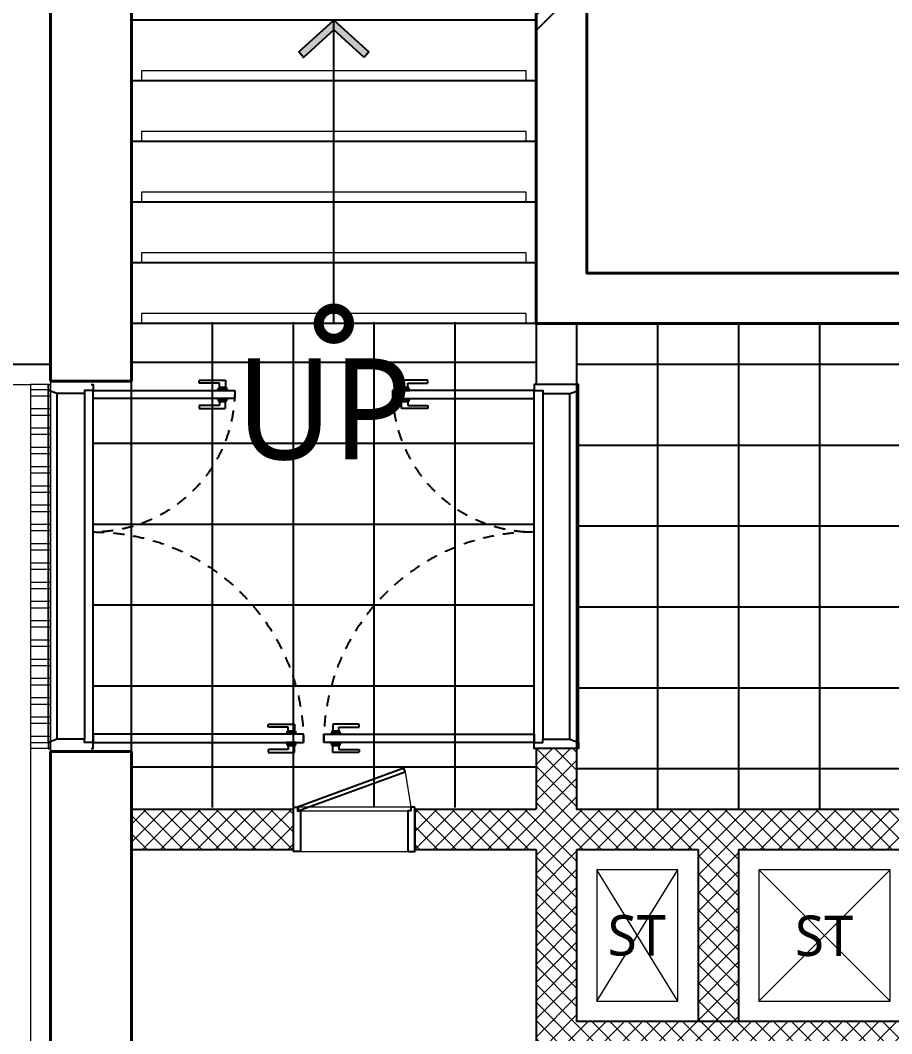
# Model space of a CAD drawing. Header units: millimetres. Extents: x 4739419 to 5837985, y 2291271 to 3446271.
# Drawn here: x 5031512 to 5035819, y 2444581 to 2449591 of the extents above; entities that cross this region are included whole.
import ezdxf
from ezdxf.enums import TextEntityAlignment as Align

# ---------------------------------------------------------------- set-up
doc = ezdxf.new("R2010")
doc.units = ezdxf.units.MM
doc.linetypes.add('XR-평면도$0$DASHEDX2', pattern=[1.5, 1, -0.5])
doc.linetypes.add('XR-평면도$0$HID', pattern=[2, 1.1, -0.9])
doc.layers.get('0').update_dxf_attribs({"color": 255})
for name, color, linetype, lineweight in [('A-XXXX-TXT2', 9, 'Continuous', 25), ('XR-평면도$0$A-CONC-LIN1', 9, 'Continuous', 40), ('XR-평면도$0$A-DWXM-DOOR', 9, 'Continuous', 25), ('XR-평면도$0$A-DWXM-ELEV', 9, 'Continuous', 18), ('XR-평면도$0$A-ELEV-LIN2', 9, 'Continuous', 25), ('XR-평면도$0$A-ELEV-LIN3', 9, 'Continuous', 18), ('XR-평면도$0$A-SSXM-STAIR', 9, 'Continuous', 25), ('XR-평면도$0$A-WAXM-BLOC', 9, 'Continuous', 25), ('XR-평면도$0$A-XXXX-HATC', 9, 'Continuous', 18), ('XR-평면도$0$A-XXXX-OPEN', 9, 'Continuous', 15), ('XR-평면도$0$A-XXXX-SYMB', 9, 'Continuous', 25)]:
    doc.layers.add(name, color=color, linetype=linetype, lineweight=lineweight)
doc.layers.add('XR-평면도$0$A-CONC-SOLD', color=9, linetype='Continuous')
doc.layers.add('XR-평면도$0$A-ELEV-PATT', color=9, linetype='Continuous')
doc.styles.add('맑은 고딕', font='malgun.ttf')
pattern_1 = [(0, (4739418.8, 2291270.63), (2e-14, 95.25), []), (0, (4739450.55, 2291238.88), (2e-14, 95.25), [])]

# ---------------------------------------------------------------- blocks, each defined once
blk = doc.blocks.new('XR-평면도$0$바닥패턴(4F)')
at = {"layer": 'XR-평면도$0$A-ELEV-PATT'}
blk.add_lwpolyline([(174000, 27400), (167150, 27400), (167150, 25000), (174000, 25000)], close=True, dxfattribs=at)
for points in [[(167550, 27400), (167550, 25000)], [(167950, 27400), (167950, 25000)], [(168350, 27400), (168350, 25000)], [(167150, 27200), (174000, 27200)], [(167150, 26800), (174000, 26800)], [(167150, 26400), (174000, 26400)], [(167150, 26000), (174000, 26000)], [(167150, 25600), (174000, 25600)], [(167150, 25200), (174000, 25200)]]:
    blk.add_lwpolyline(points, dxfattribs=at)
blk = doc.blocks.new('XR-평면도$0$ARROW')
blk.add_lwpolyline([(-0.002, 0.87), (0.738, 0), (-0.002, -0.87), (0.15, -1), (1, 0), (0.15, 1)], close=True)
for points in [[(-0.002, 0.87), (0.15, 1), (0.738, 0), (1, 0)], [(0.738, 0), (1, 0), (-0.002, -0.87), (0.15, -1)]]:
    blk.add_solid(points)
blk = doc.blocks.new('XR-평면도$0$도어_103')
at = {"layer": 'XR-평면도$0$A-DWXM-DOOR', "color": 9}
for p, q in [((30, 0), (1770, 0)), ((1755, -43), (45, -43)), ((45, -177), (1755, -177))]:
    blk.add_line(p, q, dxfattribs=at)
at = {"layer": 'XR-평면도$0$A-DWXM-DOOR', "color": 9, "linetype": 'XR-평면도$0$DASHEDX2', "ltscale": 2}
for points in [[(25, 955), (25, 1005), (30, 1005), (30, 955)], [(75, 955), (75, 1005), (70, 1005), (70, 955)], [(-20, 995), (15, 995), (15, 965), (-5, 965), (-5, 865), (-20, 865)], [(25, 1000), (25, 960), (15, 960), (15, 1000)], [(75, 1000), (75, 960), (85, 960), (85, 1000)], [(120, 995), (85, 995), (85, 965), (105, 965), (105, 865), (120, 865)], [(1680, 655), (1715, 655), (1715, 625), (1695, 625), (1695, 525), (1680, 525)], [(1725, 660), (1725, 620), (1715, 620), (1715, 660)], [(1725, 615), (1725, 665), (1730, 665), (1730, 615)], [(1775, 615), (1775, 665), (1770, 665), (1770, 615)], [(1775, 660), (1775, 620), (1785, 620), (1785, 660)], [(1820, 655), (1785, 655), (1785, 625), (1805, 625), (1805, 525), (1820, 525)]]:
    blk.add_lwpolyline(points, close=True, dxfattribs=at)
at = {"layer": 'XR-평면도$0$A-DWXM-DOOR'}
for points in [[(30, 1040), (70, 1040), (70, 0), (30, 0)], [(1770, 700), (1730, 700), (1730, 0), (1770, 0)]]:
    blk.add_lwpolyline(points, close=True, dxfattribs=at)
at = {"layer": 'XR-평면도$0$A-DWXM-DOOR', "color": 0}
for points in [[(0, -10), (0, 0), (30, 0), (30, -43), (45, -43), (45, -177), (30, -220), (0, -220), (0, -210)], [(1800, -10), (1800, 0), (1770, 0), (1770, -43), (1755, -43), (1755, -177), (1770, -220), (1800, -220), (1800, -210)]]:
    blk.add_lwpolyline(points, dxfattribs=at)
at = {"layer": 'XR-평면도$0$A-DWXM-DOOR', "color": 9}
blk.add_lwpolyline([(30, -220), (1770, -220)], dxfattribs=at)
at = {"layer": 'XR-평면도$0$A-DWXM-DOOR', "color": 1, "linetype": 'XR-평면도$0$HID', "ltscale": 50}
for centre, radius, start, end in [((30, 0), 1040, 0, 90), ((1770, 0), 700, 90, 180)]:
    blk.add_arc(centre, radius, start, end, dxfattribs=at)
blk = doc.blocks.new('XR-평면도$0$XR-평면도$0$점검용도어(190613)')
at = {"layer": 'XR-평면도$0$A-DWXM-DOOR'}
blk.add_lwpolyline([(-273.7, 222.6), (252.6, 414.1), (246.2, 431.5), (-280, 240)], close=True, dxfattribs=at)
for points in [[(-300, 240), (-280, 240), (-280, 221.5), (-265, 221.5), (-265, 20), (-300, 20), (-300, 240)], [(300, 240), (280, 240), (280, 221.5), (265, 221.5), (265, 20), (300, 20), (300, 240)]]:
    blk.add_lwpolyline(points, dxfattribs=at)
at = {"layer": 'XR-평면도$0$A-DWXM-ELEV'}
for p, q in [((252.6, 414.1), (280, 240)), ((280, 240), (-280, 240)), ((-265, 221.5), (265, 221.5)), ((-265, 20), (265, 20))]:
    blk.add_line(p, q, dxfattribs=at)
blk = doc.blocks.new('XR-평면도$0$CORE_01_기준층(220124)')
at = {"layer": 'XR-평면도$0$A-CONC-SOLD'}
h = blk.add_hatch(dxfattribs=at)
h.set_pattern_fill('CONC', color=256, scale=100)
h.set_pattern_definition([(45, (-392000.2, -757620.6), (-2121.32, 2121.32), []), (45, (-392000.2, -757545.6), (-2121.32, 2121.32), []), (45, (-392000.2, -757470.6), (-2121.32, 2121.32), [])])
h.paths.add_polyline_path([(9450, -9450), (9450, -12000), (4500, -12000), (4500, -9450), (5000, -9450), (5000, -9200), (4250, -9200), (4250, -12000), (400, -12000), (400, -8915), (0, -8915), (0, -12400), (9850, -12400), (9850, 0), (1650, 0), (1650, -400), (2400, -400), (2400, -4050), (2650, -4050), (2650, -3650), (3050, -3650), (3050, -3400), (2650, -3400), (2650, -400), (9450, -400), (9450, -3400), (4150, -3400), (4150, -3650), (5250, -3650), (5250, -6550), (2650, -6550), (2650, -5150), (2400, -5150), (2400, -6800), (5900, -6800), (5900, -6550), (5500, -6550), (5500, -3650), (6900, -3650), (6900, -6550), (6500, -6550), (6500, -6800), (7650, -6800), (7650, -6550), (7150, -6550), (7150, -3650), (9450, -3650), (9450, -6550), (8950, -6550), (8950, -6800), (9450, -6800), (9450, -9200), (8850, -9200), (8850, -9450)])
h.paths.add_polyline_path([(6300, -9200), (6300, -9450), (7550, -9450), (7550, -9200)], flags=17)
h.paths.add_polyline_path([(400, -400), (535, -400), (535, 0), (0, 0), (0, -7100), (400, -7100)], flags=17)
at = {"layer": 'XR-평면도$0$A-XXXX-HATC'}
h = blk.add_hatch(dxfattribs=at)
h.set_pattern_fill('ANSI37', color=256, scale=20, angle=90, style=0)
h.set_pattern_definition([(135, (-14058.19, 0), (-44.90128, -44.90128), []), (225, (-14058.19, 0), (44.90128, -44.90128), [])])
h.paths.add_polyline_path([(1800, -9400), (1800, -9200), (2400, -9200), (2400, -8900), (2600, -8900), (2600, -9200), (4250, -9200), (4250, -9400), (3400, -9400), (3400, -10250), (3200, -10250), (3200, -9400), (2600, -9400), (2600, -10250), (3200, -10250), (3400, -10250), (4250, -10250), (4250, -10450), (2400, -10450), (2400, -9400)])
h.paths.add_polyline_path([(400, -9200), (400, -9400), (1200, -9400), (1200, -9200)])
at = {"layer": 'XR-평면도$0$A-CONC-LIN1'}
for p, q in [((400, -7085), (0, -7085)), ((400, -8915), (0, -8915))]:
    blk.add_line(p, q, dxfattribs=at)
for points in [[(0, -7085), (0, 0), (535, 0)], [(1665, 0), (9850, 0), (9850, -12400), (0, -12400), (0, -8915)], [(535, -400), (400, -400), (400, -7085)], [(5250, -3650), (5250, -6550), (2650, -6550), (2650, -5165)], [(5885, -6550), (5885, -6800), (2400, -6800), (2400, -5165)], [(400, -8915), (400, -12000), (4250, -12000)]]:
    blk.add_lwpolyline(points, dxfattribs=at)
at = {"layer": 'XR-평면도$0$A-ELEV-LIN3'}
for points in [[(2350, -5600), (2350, -5550), (450, -5550), (450, -5600)], [(2350, -5900), (2350, -5850), (450, -5850), (450, -5900)], [(2350, -6200), (2350, -6150), (450, -6150), (450, -6200)], [(2350, -6500), (2350, -6450), (450, -6450), (450, -6500)], [(2350, -6800), (2350, -6750), (450, -6750), (450, -6800)]]:
    blk.add_lwpolyline(points, dxfattribs=at)
at = {"layer": 'XR-평면도$0$A-SSXM-STAIR'}
for points in [[(2400, -5300), (400, -5300)], [(2400, -5600), (400, -5600)], [(2400, -5900), (400, -5900)], [(2400, -6200), (400, -6200)], [(2400, -6500), (400, -6500)], [(2400, -6800), (400, -6800)]]:
    blk.add_lwpolyline(points, dxfattribs=at)
at = {"layer": 'XR-평면도$0$A-WAXM-BLOC', "ltscale": 50}
for p, q in [((2400, -6800), (2400, -7100)), ((2600, -7100), (2400, -7100)), ((2400, -8900), (2400, -9200)), ((2600, -8900), (2400, -8900)), ((1800, -9200), (1800, -9400)), ((2400, -9400), (2400, -10450)), ((2600, -9400), (2600, -10250)), ((3200, -9400), (3200, -10250)), ((3400, -9400), (3400, -10250)), ((2635, -10250), (2600, -10250)), ((4250, -10250), (2600, -10250)), ((4250, -10250), (4090, -10250))]:
    blk.add_line(p, q, dxfattribs=at)
for points in [[(2600, -6800), (2600, -7100)], [(2600, -8900), (2600, -9200)], [(400, -9200), (1200, -9200)], [(1200, -9400), (1200, -9200)], [(1800, -9200), (2400, -9200)], [(2600, -9200), (4250, -9200)], [(400, -9400), (1200, -9400)], [(1800, -9400), (2400, -9400)], [(2600, -9400), (3200, -9400)], [(3400, -9400), (4250, -9400)]]:
    blk.add_lwpolyline(points, dxfattribs=at)
at = {"layer": 'XR-평면도$0$A-XXXX-OPEN', "ltscale": 20}
for p, q in [((3100, -10150), (2700, -9500)), ((2700, -10150), (3100, -9500)), ((4150, -10150), (3500, -9500)), ((3500, -10150), (4150, -9500))]:
    blk.add_line(p, q, dxfattribs=at)
for points in [[(3100, -10150), (3100, -9500), (2700, -9500), (2700, -10150)], [(4150, -10150), (4150, -9500), (3500, -9500), (3500, -10150)]]:
    blk.add_lwpolyline(points, close=True, dxfattribs=at)
at = {"layer": 'XR-평면도$0$A-XXXX-SYMB'}
blk.add_lwpolyline([(1400, -6800), (1400, -5300)], dxfattribs=at)
at = {"layer": 'XR-평면도$0$A-XXXX-SYMB', "const_width": 150}
blk.add_lwpolyline([(1375, -6800, 1), (1425, -6800, 1)], format="xyb", close=True, dxfattribs=at)
at = {"xscale": -1, "rotation": 270}
blk.add_blockref('XR-평면도$0$도어_103', (210, -8900), dxfattribs=at)
at = {"rotation": 90}
blk.add_blockref('XR-평면도$0$도어_103', (2390, -8900), dxfattribs=at)
blk.add_blockref('XR-평면도$0$XR-평면도$0$점검용도어(190613)', (1500, -9430))
at = {"layer": 'XR-평면도$0$A-XXXX-SYMB', "xscale": -183.0041772266864, "yscale": 172.3206394866588, "zscale": 183.004177226685, "rotation": 270}
blk.add_blockref('XR-평면도$0$ARROW', (1400, -5483), dxfattribs=at)
blk = doc.blocks.new('XR-평면도$0$고정식램프(5F)')
at = {"layer": 'XR-평면도$0$A-ELEV-LIN2'}
blk.add_lwpolyline([(0, 7200), (0, 200), (4450, 200), (4450, 7200)], close=True, dxfattribs=at)

msp = doc.modelspace()

# ---------------------------------------------------------------- hatches: boundary and pattern name
at = {"layer": 'XR-평면도$0$A-ELEV-LIN3'}
h = msp.add_hatch(dxfattribs=at)
h.set_pattern_fill('ANSI32', color=256, scale=10, angle=315)
h.set_pattern_definition([(0, (4739418.8, 2291270.63), (2e-14, 95.25), []), (0, (4739450.55, 2291238.88), (2e-14, 95.25), [])])
h.paths.add_polyline_path([(5031561.8, 2445991.2), (5031661.8, 2445991.2), (5031661.8, 2447791.2), (5031561.8, 2447791.2)])
h = msp.add_hatch(dxfattribs=at)
h.set_pattern_fill('ANSI32', color=256, scale=10, angle=315)
h.set_pattern_definition(pattern_1)
h.paths.add_polyline_path([(5031561.8, 2445991.2), (5031661.8, 2445991.2), (5031661.8, 2447791.2), (5031561.8, 2447791.2)])
h = msp.add_hatch(dxfattribs=at)
h.set_pattern_fill('ANSI32', color=256, scale=10, angle=315)
h.set_pattern_definition(pattern_1)
h.paths.add_polyline_path([(5031561.8, 2445991.2), (5031661.8, 2445991.2), (5031661.8, 2447791.2), (5031561.8, 2447791.2)])

# ---------------------------------------------------------------- linework, layer by layer
for points in [[(4976661.8, 2442491.2), (4986561.8, 2442491.2), (4986561.8, 2441891.2), (4987661.8, 2441891.2), (4987661.8, 2443391.2), (4986561.8, 2443391.2), (4986561.8, 2454891.2), (5027211.8, 2454891.2), (5027211.8, 2447891.2), (5031661.8, 2447891.2), (5031661.8, 2443391.2), (5030561.8, 2443391.2), (5030561.8, 2441891.2), (5031661.8, 2441891.2), (5031661.8, 2442491.2), (5041711.8, 2442491.2), (5041711.8, 2441891.2), (5042011.8, 2441891.2), (5042011.8, 2427191.2)], [(4976661.8, 2442491.2), (4986561.8, 2442491.2), (4986561.8, 2441891.2), (4987661.8, 2441891.2), (4987661.8, 2443391.2), (4986561.8, 2443391.2), (4986561.8, 2454891.2), (5027211.8, 2454891.2), (5027211.8, 2447891.2), (5031661.8, 2447891.2), (5031661.8, 2443391.2), (5030561.8, 2443391.2), (5030561.8, 2441891.2), (5031661.8, 2441891.2), (5031661.8, 2442491.2), (5041711.8, 2442491.2), (5041711.8, 2441891.2), (5042011.8, 2441891.2), (5042011.8, 2427191.2)], [(4976661.8, 2442491.2), (4986561.8, 2442491.2), (4986561.8, 2441891.2), (4987661.8, 2441891.2), (4987661.8, 2443391.2), (4986561.8, 2443391.2), (4986561.8, 2454891.2), (5027211.8, 2454891.2), (5027211.8, 2447891.2), (5031661.8, 2447891.2), (5031661.8, 2443391.2), (5030561.8, 2443391.2), (5030561.8, 2441891.2), (5031661.8, 2441891.2), (5031661.8, 2442491.2), (5041711.8, 2442491.2), (5041711.8, 2441891.2), (5042011.8, 2441891.2), (5042011.8, 2427191.2)], [(4975461.8, 2441791.2), (4976761.8, 2441791.2), (4976761.8, 2442391.2), (4986461.8, 2442391.2), (4986461.8, 2441791.2), (4987761.8, 2441791.2), (4987761.8, 2443491.2), (4986661.8, 2443491.2), (4986661.8, 2454791.2), (5027111.8, 2454791.2), (5027111.8, 2447791.2), (5031561.8, 2447791.2), (5031561.8, 2443491.2), (5030461.8, 2443491.2), (5030461.8, 2441791.2), (5031761.8, 2441791.2), (5031761.8, 2442391.2), (5041611.8, 2442391.2), (5041611.8, 2441791.2), (5041911.8, 2441791.2), (5041911.8, 2427291.2)], [(4975461.8, 2441791.2), (4976761.8, 2441791.2), (4976761.8, 2442391.2), (4986461.8, 2442391.2), (4986461.8, 2441791.2), (4987761.8, 2441791.2), (4987761.8, 2443491.2), (4986661.8, 2443491.2), (4986661.8, 2454791.2), (5027111.8, 2454791.2), (5027111.8, 2447791.2), (5031561.8, 2447791.2), (5031561.8, 2443491.2), (5030461.8, 2443491.2), (5030461.8, 2441791.2), (5031761.8, 2441791.2), (5031761.8, 2442391.2), (5041611.8, 2442391.2), (5041611.8, 2441791.2), (5041911.8, 2441791.2), (5041911.8, 2427291.2)], [(4975461.8, 2441791.2), (4976761.8, 2441791.2), (4976761.8, 2442391.2), (4986461.8, 2442391.2), (4986461.8, 2441791.2), (4987761.8, 2441791.2), (4987761.8, 2443491.2), (4986661.8, 2443491.2), (4986661.8, 2454791.2), (5027111.8, 2454791.2), (5027111.8, 2447791.2), (5031561.8, 2447791.2), (5031561.8, 2443491.2), (5030461.8, 2443491.2), (5030461.8, 2441791.2), (5031761.8, 2441791.2), (5031761.8, 2442391.2), (5041611.8, 2442391.2), (5041611.8, 2441791.2), (5041911.8, 2441791.2), (5041911.8, 2427291.2)], [(5031661.8, 2447791.2), (5031561.8, 2447791.2)], [(5031661.8, 2447791.2), (5031561.8, 2447791.2)], [(5031661.8, 2447791.2), (5031561.8, 2447791.2)], [(5031661.8, 2445991.2), (5031561.8, 2445991.2)], [(5031661.8, 2445991.2), (5031561.8, 2445991.2)], [(5031661.8, 2445991.2), (5031561.8, 2445991.2)]]:
    msp.add_lwpolyline(points, dxfattribs=at)
at = {"layer": 'XR-평면도$0$A-ELEV-PATT'}
for p, q in [((5032061.8, 2445698.9), (5032061.8, 2448098.9)), ((5032061.8, 2445698.9), (5032061.8, 2448098.9)), ((5032061.8, 2445698.9), (5032061.8, 2448098.9)), ((5032461.8, 2445698.9), (5032461.8, 2448098.9)), ((5032461.8, 2445698.9), (5032461.8, 2448098.9)), ((5032461.8, 2445698.9), (5032461.8, 2448098.9)), ((5032861.8, 2445698.9), (5032861.8, 2448098.9)), ((5032861.8, 2445698.9), (5032861.8, 2448098.9)), ((5032861.8, 2445698.9), (5032861.8, 2448098.9)), ((5033261.8, 2445698.9), (5033261.8, 2448098.9)), ((5033261.8, 2445698.9), (5033261.8, 2448098.9)), ((5033261.8, 2445698.9), (5033261.8, 2448098.9)), ((5033661.8, 2445698.9), (5033661.8, 2448098.9)), ((5033661.8, 2445698.9), (5033661.8, 2448098.9)), ((5033661.8, 2445698.9), (5033661.8, 2448098.9)), ((5034061.8, 2447898.9), (5032061.8, 2447898.9)), ((5034061.8, 2447898.9), (5032061.8, 2447898.9)), ((5034061.8, 2447898.9), (5032061.8, 2447898.9)), ((5034051.8, 2447498.9), (5031871.8, 2447498.9)), ((5034051.8, 2447498.9), (5031871.8, 2447498.9)), ((5034051.8, 2447498.9), (5031871.8, 2447498.9)), ((5034051.8, 2447098.9), (5031871.8, 2447098.9)), ((5034051.8, 2447098.9), (5031871.8, 2447098.9)), ((5034051.8, 2447098.9), (5031871.8, 2447098.9)), ((5034051.8, 2446698.9), (5031871.8, 2446698.9)), ((5034051.8, 2446698.9), (5031871.8, 2446698.9)), ((5034051.8, 2446698.9), (5031871.8, 2446698.9)), ((5034051.8, 2446298.9), (5031871.8, 2446298.9)), ((5034051.8, 2446298.9), (5031871.8, 2446298.9)), ((5034051.8, 2446298.9), (5031871.8, 2446298.9)), ((5034061.8, 2445898.9), (5032061.8, 2445898.9)), ((5034061.8, 2445898.9), (5032061.8, 2445898.9)), ((5034061.8, 2445898.9), (5032061.8, 2445898.9))]:
    msp.add_line(p, q, dxfattribs=at)

# ---------------------------------------------------------------- block references
for name, p in [('XR-평면도$0$CORE_01_기준층(220124)', (5031661.8, 2454891.2)), ('XR-평면도$0$CORE_01_기준층(220124)', (5031661.8, 2454891.2)), ('XR-평면도$0$CORE_01_기준층(220124)', (5031661.8, 2454891.2)), ('XR-평면도$0$고정식램프(5F)', (5027211.8, 2447691.2)), ('XR-평면도$0$고정식램프(5F)', (5027211.8, 2447691.2)), ('XR-평면도$0$고정식램프(5F)', (5027211.8, 2447691.2)), ('XR-평면도$0$바닥패턴(4F)', (4867111.8, 2420691.2)), ('XR-평면도$0$바닥패턴(4F)', (4867111.8, 2420691.2)), ('XR-평면도$0$바닥패턴(4F)', (4867111.8, 2420691.2))]:
    msp.add_blockref(name, p)

# ---------------------------------------------------------------- texts
at = {"layer": 'A-XXXX-TXT2', "ltscale": 100, "style": '맑은 고딕'}
for s, height, p in [('UP', 500, (5033014.3, 2447669.9)), ('ST', 200, (5034559.8, 2445067)), ('ST', 200, (5035485.4, 2445064.9))]:
    msp.add_text(s, height=height, dxfattribs=at).set_placement(p, align=Align.MIDDLE_CENTER)

doc.saveas('drawing.dxf')
